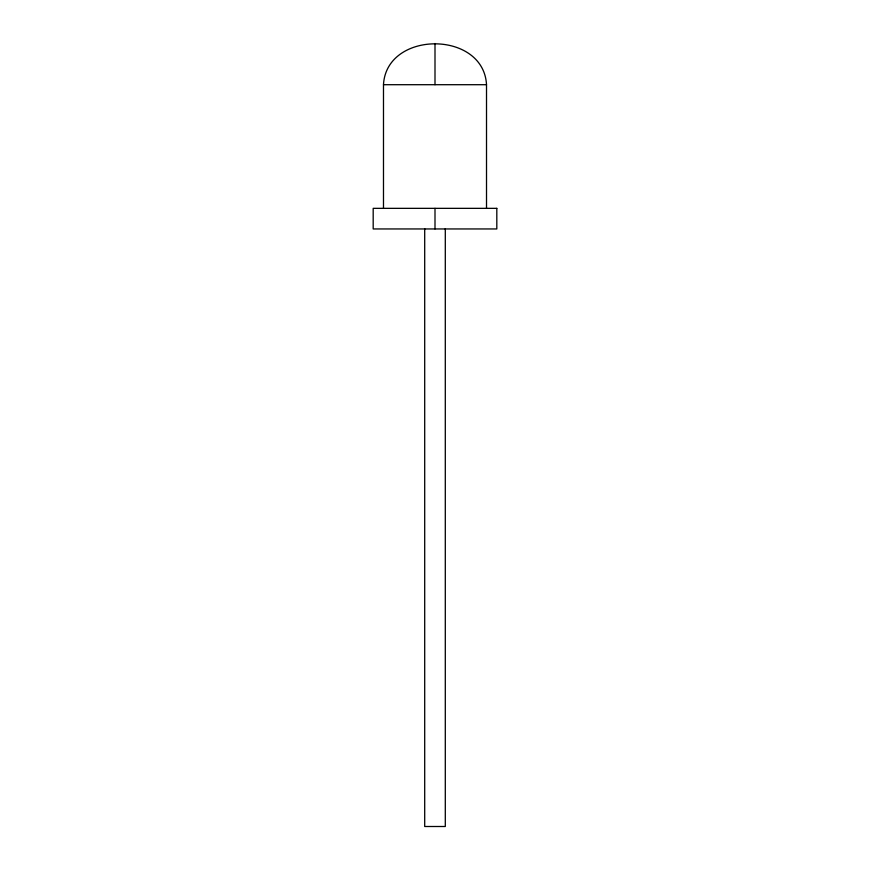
<?xml version="1.0" encoding="UTF-8"?>
<svg xmlns="http://www.w3.org/2000/svg" width="870" height="870" viewBox="0 0 870 870"><rect width="100%" height="100%" fill="white"/><g stroke="black" fill="none" stroke-linecap="round" stroke-linejoin="round"><path stroke-width="1.3" d="M383.485 208.343L383.485 84.705C386.421 30.211 483.579 30.211 486.515 84.705L486.515 208.343M383.485 84.705L486.515 84.705M445.299 228.701L445.299 826.5L424.701 826.5L424.701 228.701M435 43.5L435 84.705M435 208.343L435 228.951M496.813 208.343L373.187 208.343L373.187 228.951L496.813 228.951L496.813 208.343"/></g></svg>
